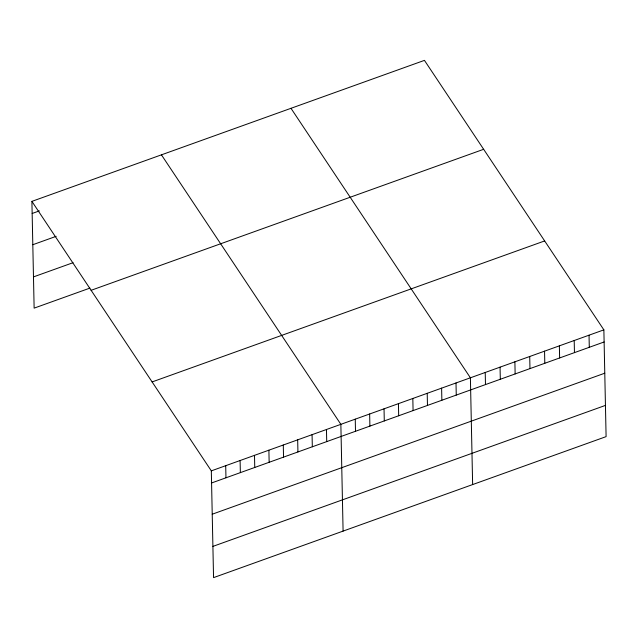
<?xml version="1.0" encoding="UTF-8"?>
<svg xmlns="http://www.w3.org/2000/svg" width="638" height="638" viewBox="0 0 638 638"><rect width="100%" height="100%" fill="white"/><g stroke="black" fill="none" stroke-linecap="round" stroke-linejoin="round"><path stroke-width="0.96" d="M31.9 201.369L424.445 60.371L603.867 329.862L606.1 436.631L213.555 577.629L211.322 470.86L31.9 201.369L34.133 308.138L89.91 288.105M32.155 213.483L39.349 210.899M32.809 244.721L56.2 236.315M33.479 276.9L73.067 262.689M91.106 290.306L483.652 149.3M152.107 381.931L544.653 240.933M211.322 470.86L603.867 329.862M211.569 482.974L604.114 341.976M212.223 514.212L604.768 373.206M212.901 546.391L605.446 405.393M290.984 108.308L470.397 377.8L472.638 484.569M161.438 154.843L340.859 424.334L343.092 531.103M589.034 335.189L589.289 347.295M574.208 340.517L574.455 352.623M559.374 345.844L559.63 357.95M544.549 351.171L544.796 363.277M529.715 356.498L529.971 368.604M514.89 361.818L515.137 373.932M500.056 367.145L500.312 379.259M485.231 372.472L485.478 384.586M456.003 382.975L456.258 395.081M441.608 388.143L441.863 400.249M427.221 393.311L427.468 405.425M412.826 398.479L413.081 410.593M398.431 403.655L398.686 415.761M384.036 408.822L384.291 420.936M369.641 413.99L369.896 426.104M355.254 419.158L355.502 431.272M326.465 429.502L326.72 441.616M312.07 434.669L312.325 446.783M297.675 439.845L297.93 451.951M283.288 445.013L283.535 457.127M268.893 450.181L269.148 462.295M254.498 455.349L254.753 467.463M240.103 460.524L240.359 472.63M225.708 465.692L225.964 477.806"/></g></svg>
